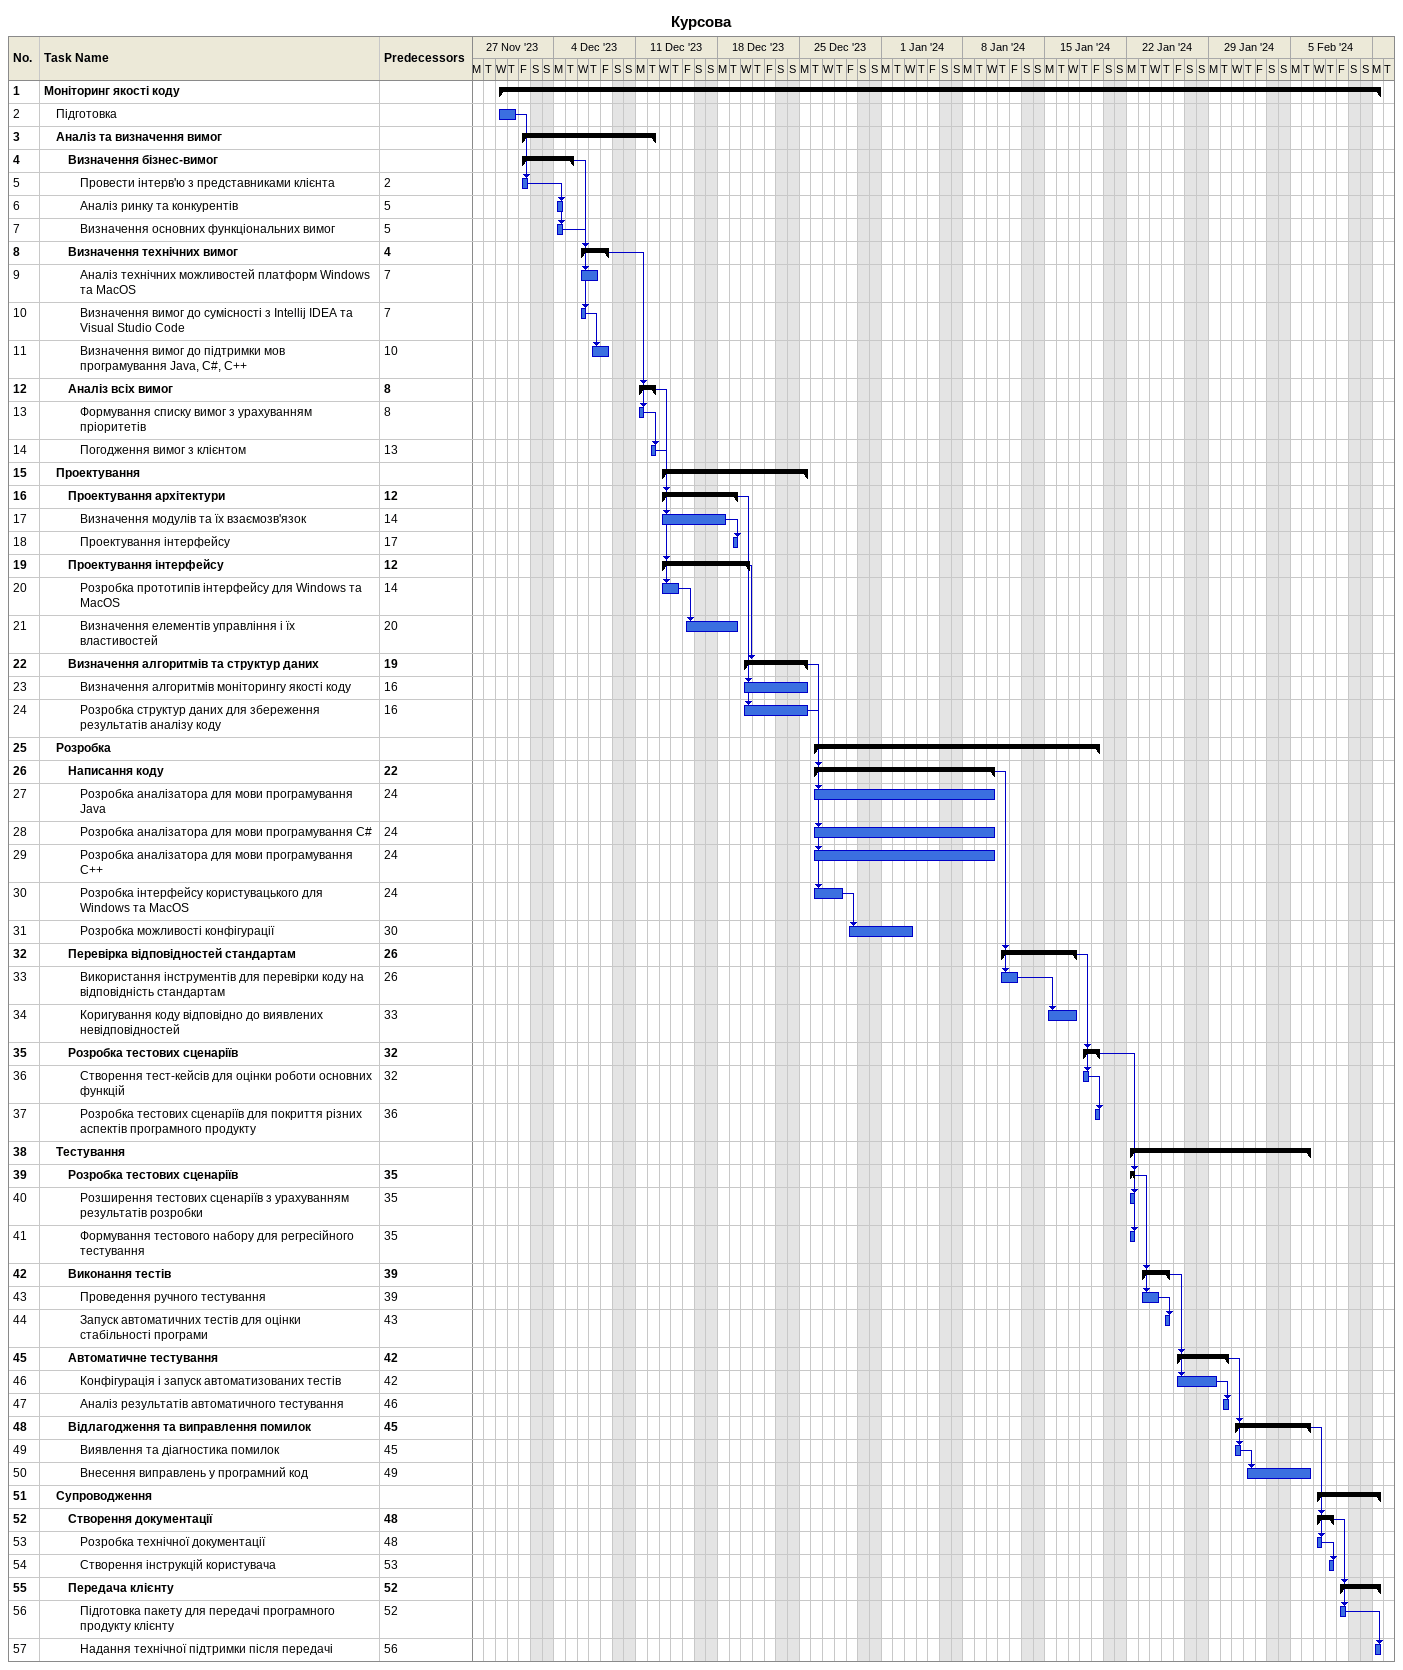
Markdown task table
Курсова

| ID | Level | Task | Start | Finish | Predecessors |
|---|---|---|---|---|---|
| 1 | 1 | **Моніторинг якості коду** | 2023-11-29 | 2024-02-12 |  |
| 2 | 2 | Підготовка | 2023-11-29 | 2023-11-30 |  |
| 3 | 2 | **Аналіз та визначення вимог** | 2023-12-01 | 2023-12-12 |  |
| 4 | 3 | **Визначення бізнес-вимог** | 2023-12-01 | 2023-12-05 |  |
| 5 | 4 | Провести інтерв'ю з представниками клієнта | 2023-12-01 | 2023-12-01 | 2 |
| 6 | 4 | Аналіз ринку та конкурентів | 2023-12-04 | 2023-12-04 | 5 |
| 7 | 4 | Визначення основних функціональних вимог | 2023-12-04 | 2023-12-04 | 5 |
| 8 | 3 | **Визначення технічних вимог** | 2023-12-06 | 2023-12-08 | 4 |
| 9 | 4 | Аналіз технічних можливостей платформ Windows та MacOS | 2023-12-06 | 2023-12-07 | 7 |
| 10 | 4 | Визначення вимог до сумісності з Intellij IDEA та Visual Studio Code | 2023-12-06 | 2023-12-06 | 7 |
| 11 | 4 | Визначення вимог до підтримки мов програмування Java, C#, C++ | 2023-12-07 | 2023-12-08 | 10 |
| 12 | 3 | **Аналіз всіх вимог** | 2023-12-11 | 2023-12-12 | 8 |
| 13 | 4 | Формування списку вимог з урахуванням пріоритетів | 2023-12-11 | 2023-12-11 | 8 |
| 14 | 4 | Погодження вимог з клієнтом | 2023-12-12 | 2023-12-12 | 13 |
| 15 | 2 | **Проектування** | 2023-12-13 | 2023-12-25 |  |
| 16 | 3 | **Проектування архітектури** | 2023-12-13 | 2023-12-19 | 12 |
| 17 | 4 | Визначення модулів та їх взаємозв'язок | 2023-12-13 | 2023-12-18 | 14 |
| 18 | 4 | Проектування інтерфейсу | 2023-12-19 | 2023-12-19 | 17 |
| 19 | 3 | **Проектування інтерфейсу** | 2023-12-13 | 2023-12-20 | 12 |
| 20 | 4 | Розробка прототипів інтерфейсу для Windows та MacOS | 2023-12-13 | 2023-12-14 | 14 |
| 21 | 4 | Визначення елементів управління і їх властивостей | 2023-12-15 | 2023-12-19 | 20 |
| 22 | 3 | **Визначення алгоритмів та структур даних** | 2023-12-20 | 2023-12-25 | 19 |
| 23 | 4 | Визначення алгоритмів моніторингу якості коду | 2023-12-20 | 2023-12-25 | 16 |
| 24 | 4 | Розробка структур даних для збереження результатів аналізу коду | 2023-12-20 | 2023-12-25 | 16 |
| 25 | 2 | **Розробка** | 2023-12-26 | 2024-01-19 |  |
| 26 | 3 | **Написання коду** | 2023-12-26 | 2024-01-10 | 22 |
| 27 | 4 | Розробка аналізатора для мови програмування Java | 2023-12-26 | 2024-01-10 | 24 |
| 28 | 4 | Розробка аналізатора для мови програмування C# | 2023-12-26 | 2024-01-10 | 24 |
| 29 | 4 | Розробка аналізатора для мови програмування C++ | 2023-12-26 | 2024-01-10 | 24 |
| 30 | 4 | Розробка інтерфейсу користувацького для Windows та MacOS | 2023-12-26 | 2023-12-28 | 24 |
| 31 | 4 | Розробка можливості конфігурації | 2023-12-29 | 2024-01-03 | 30 |
| 32 | 3 | **Перевірка відповідностей стандартам** | 2024-01-11 | 2024-01-17 | 26 |
| 33 | 4 | Використання інструментів для перевірки коду на відповідність стандартам | 2024-01-11 | 2024-01-12 | 26 |
| 34 | 4 | Коригування коду відповідно до виявлених невідповідностей | 2024-01-15 | 2024-01-17 | 33 |
| 35 | 3 | **Розробка тестових сценаріїв** | 2024-01-18 | 2024-01-19 | 32 |
| 36 | 4 | Створення тест-кейсів для оцінки роботи основних функцій | 2024-01-18 | 2024-01-18 | 32 |
| 37 | 4 | Розробка тестових сценаріїв для покриття різних аспектів програмного продукту | 2024-01-19 | 2024-01-19 | 36 |
| 38 | 2 | **Тестування** | 2024-01-22 | 2024-02-06 |  |
| 39 | 3 | **Розробка тестових сценаріїв** | 2024-01-22 | 2024-01-22 | 35 |
| 40 | 4 | Розширення тестових сценаріїв з урахуванням результатів розробки | 2024-01-22 | 2024-01-22 | 35 |
| 41 | 4 | Формування тестового набору для регресійного тестування | 2024-01-22 | 2024-01-22 | 35 |
| 42 | 3 | **Виконання тестів** | 2024-01-23 | 2024-01-25 | 39 |
| 43 | 4 | Проведення ручного тестування | 2024-01-23 | 2024-01-24 | 39 |
| 44 | 4 | Запуск автоматичних тестів для оцінки стабільності програми | 2024-01-25 | 2024-01-25 | 43 |
| 45 | 3 | **Автоматичне тестування** | 2024-01-26 | 2024-01-30 | 42 |
| 46 | 4 | Конфігурація і запуск автоматизованих тестів | 2024-01-26 | 2024-01-29 | 42 |
| 47 | 4 | Аналіз результатів автоматичного тестування | 2024-01-30 | 2024-01-30 | 46 |
| 48 | 3 | **Відлагодження та виправлення помилок** | 2024-01-31 | 2024-02-06 | 45 |
| 49 | 4 | Виявлення та діагностика помилок | 2024-01-31 | 2024-01-31 | 45 |
| 50 | 4 | Внесення виправлень у програмний код | 2024-02-01 | 2024-02-06 | 49 |
| 51 | 2 | **Супроводження** | 2024-02-07 | 2024-02-12 |  |
| 52 | 3 | **Створення документації** | 2024-02-07 | 2024-02-08 | 48 |
| 53 | 4 | Розробка технічної документації | 2024-02-07 | 2024-02-07 | 48 |
| 54 | 4 | Створення інструкцій користувача | 2024-02-08 | 2024-02-08 | 53 |
| 55 | 3 | **Передача клієнту** | 2024-02-09 | 2024-02-12 | 52 |
| 56 | 4 | Підготовка пакету для передачі програмного продукту клієнту | 2024-02-09 | 2024-02-09 | 52 |
| 57 | 4 | Надання технічної підтримки після передачі | 2024-02-12 | 2024-02-12 | 56 |
